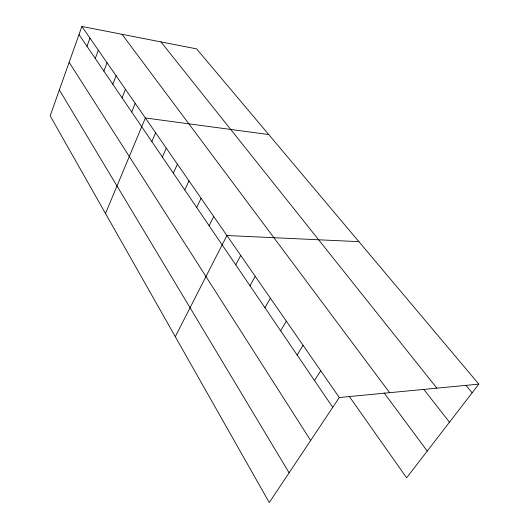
<?xml version="1.0" encoding="UTF-8"?>
<svg xmlns="http://www.w3.org/2000/svg" width="529" height="529" viewBox="0 0 529 529"><rect width="100%" height="100%" fill="white"/><g stroke="black" fill="none" stroke-linecap="round" stroke-linejoin="round"><path stroke-width="0.79" d="M81.869 26.45L50.169 115.838L269.261 502.55L339.301 397.517L478.831 384.127L196.609 48.88L81.869 26.45L339.301 397.517M86.987 46.321L89.963 38.114M95.28 58.494L98.348 50.202M103.876 71.124L107.05 62.746M112.803 84.237L116.082 75.766M122.067 97.852L125.466 89.295M131.701 112.003L135.226 103.353M105.496 213.491L145.369 117.98L268.732 134.558M151.843 141.587L155.625 132.759M162.37 157.053L166.291 148.14M173.333 173.155L177.407 164.155M184.766 189.944L188.992 180.858M196.689 207.461L201.086 198.289M209.134 225.744L213.709 216.487M175.284 336.682L226.915 235.517L358.893 241.654M235.755 264.85L240.728 255.434M250.012 285.792L255.203 276.297M264.956 307.746L270.379 298.177M280.648 330.79L286.321 321.149M297.133 355.005L303.077 345.298M314.477 380.49L320.713 370.723M478.831 384.127L406.629 477.826L349.153 396.228M465.917 385.271L472.146 392.796M160.948 41.91L436.868 388.154M423.736 389.298L449.491 422.195M122.007 34.292L389.622 392.69M384.087 392.855L427.24 451.072M78.993 34.57L332.754 407.337M69.147 62.329L310.662 440.465M59.354 89.943L289.105 472.794"/></g></svg>
